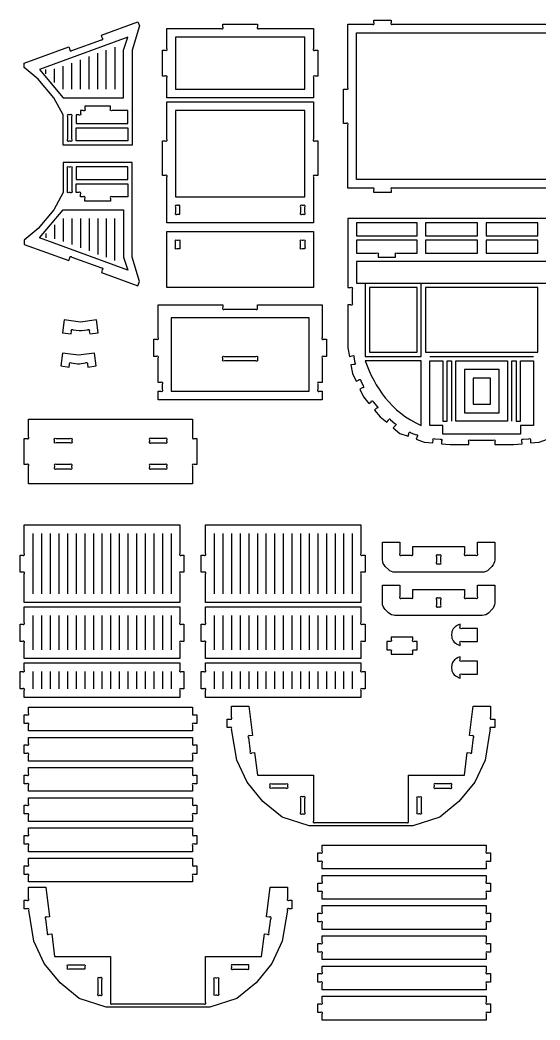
# Model space of a CAD drawing. Extents: x 73.3 to 107.7, y 35.4 to 64.4.
# Drawn here: x 73.28 to 88.34, y 35.41 to 64.38 of the extents above; entities that cross this region are included whole.
import ezdxf

# ---------------------------------------------------------------- set-up
doc = ezdxf.new("R2010")
doc.units = 0
doc.header["$MEASUREMENT"] = 0
doc.layers.get('0').update_dxf_attribs({"linetype": 'CONTINUOUS'})
doc.layers.add('ENGRAVE', color=1, linetype='CONTINUOUS')

msp = doc.modelspace()

# ---------------------------------------------------------------- linework, layer by layer
for points in [[(74.529, 60.758), (74.529, 61.633), (74.255, 62.131), (73.809, 62.672), (73.404, 63.008), (73.404, 63.133), (74.696, 63.603), (74.724, 63.527, 1), (74.78, 63.501), (75.637, 63.813, 1), (75.663, 63.869), (75.636, 63.945), (76.693, 64.33), (76.736, 64.213), (76.529, 63.508), (76.529, 60.758)], [(77.529, 62.133), (77.529, 62.714, 1), (77.485, 62.758), (77.404, 62.758), (77.404, 63.508), (77.485, 63.508, 1), (77.529, 63.552), (77.529, 64.133), (79.11, 64.133, 1), (79.154, 64.177), (79.154, 64.258), (80.154, 64.258), (80.154, 64.177, 1), (80.198, 64.133), (81.779, 64.133), (81.779, 63.552, 1), (81.823, 63.508), (81.904, 63.508), (81.904, 62.758), (81.823, 62.758, 1), (81.779, 62.714), (81.779, 62.133)], [(77.529, 58.508), (77.529, 59.839, 1), (77.485, 59.883), (77.404, 59.883), (77.404, 60.883), (77.485, 60.883, 1), (77.529, 60.927), (77.529, 62.008), (81.779, 62.008), (81.779, 60.927, 1), (81.823, 60.883), (81.904, 60.883), (81.904, 59.883), (81.823, 59.883, 1), (81.779, 59.839), (81.779, 58.508)], [(76.404, 61.383), (76.404, 61.758), (75.948, 61.758, -1), (75.904, 61.802), (75.904, 61.883), (75.154, 61.883), (75.154, 61.802, -1), (75.11, 61.758), (75.029, 61.758), (75.029, 61.677, -1), (74.985, 61.633), (74.904, 61.633), (74.904, 61.383)], [(74.654, 61.589), (74.654, 60.927, 1), (74.698, 60.883), (74.735, 60.883, 1), (74.779, 60.927), (74.779, 61.589, 1), (74.735, 61.633), (74.698, 61.633, 1)], [(74.529, 60.258), (74.529, 59.383), (74.255, 58.885), (73.809, 58.344), (73.404, 58.008), (73.404, 57.883), (74.696, 57.413), (74.724, 57.489, -1), (74.78, 57.515), (75.637, 57.203, -1), (75.663, 57.147), (75.636, 57.071), (76.693, 56.686), (76.736, 56.803), (76.529, 57.508), (76.529, 60.258)], [(74.779, 60.089), (74.779, 59.427, -1), (74.735, 59.383), (74.698, 59.383, -1), (74.654, 59.427), (74.654, 60.089, -1), (74.698, 60.133), (74.735, 60.133, -1)], [(76.404, 59.633), (76.404, 59.258), (75.948, 59.258, 1), (75.904, 59.214), (75.904, 59.133), (75.154, 59.133), (75.154, 59.214, 1), (75.11, 59.258), (75.029, 59.258), (75.029, 59.339, 1), (74.985, 59.383), (74.904, 59.383), (74.904, 59.633)], [(77.779, 58.964), (77.779, 58.802, 1), (77.823, 58.758), (77.904, 58.758), (77.904, 58.964, 1), (77.86, 59.008), (77.823, 59.008, 1)], [(81.404, 58.964), (81.404, 58.802, 1), (81.448, 58.758), (81.485, 58.758, 1), (81.529, 58.802), (81.529, 58.964, 1), (81.485, 59.008), (81.448, 59.008, 1)], [(77.904, 57.964), (77.904, 57.802, -1), (77.86, 57.758), (77.823, 57.758, -1), (77.779, 57.802), (77.779, 57.964, -1), (77.823, 58.008), (77.86, 58.008, -1)], [(81.448, 58.008), (81.485, 58.008, -1), (81.529, 57.964), (81.529, 57.802, -1), (81.485, 57.758), (81.448, 57.758, -1), (81.404, 57.802), (81.404, 57.964, -1)], [(83.029, 58.008), (83.029, 57.633), (83.61, 57.633, -1), (83.654, 57.589), (83.654, 57.508), (84.154, 57.508), (84.154, 57.589, -1), (84.198, 57.633), (84.779, 57.633), (84.779, 58.008)], [(77.279, 53.383), (77.279, 53.633), (77.36, 53.633, 1), (77.404, 53.677), (77.404, 53.839, 1), (77.36, 53.883), (77.279, 53.883), (77.279, 54.589, 1), (77.235, 54.633), (77.154, 54.633), (77.154, 55.133), (77.235, 55.133, 1), (77.279, 55.177), (77.279, 56.133), (79.154, 56.133), (79.154, 56.052, 1), (79.198, 56.008), (80.11, 56.008, 1), (80.154, 56.052), (80.154, 56.133), (82.029, 56.133), (82.029, 55.177, 1), (82.073, 55.133), (82.154, 55.133), (82.154, 54.633), (82.073, 54.633, 1), (82.029, 54.589), (82.029, 53.883), (81.948, 53.883, 1), (81.904, 53.839), (81.904, 53.677, 1), (81.948, 53.633), (82.029, 53.633), (82.029, 53.383)], [(75.062, 55.385), (75.237, 55.409, -1), (75.287, 55.37), (75.297, 55.29), (75.545, 55.323), (75.496, 55.695), (75.029, 55.633), (74.563, 55.695), (74.514, 55.323), (74.762, 55.29), (74.772, 55.37, -1), (74.822, 55.409), (74.997, 55.385)], [(75.005, 54.425), (75.18, 54.448, -1), (75.23, 54.41), (75.24, 54.33), (75.488, 54.363), (75.439, 54.735), (74.972, 54.673), (74.506, 54.735), (74.457, 54.363), (74.705, 54.33), (74.715, 54.41, -1), (74.765, 54.448), (74.94, 54.425)], [(79.198, 54.633), (80.11, 54.633, -1), (80.154, 54.589), (80.154, 54.552, -1), (80.11, 54.508), (79.198, 54.508, -1), (79.154, 54.552), (79.154, 54.589, -1)], [(73.529, 50.946), (73.529, 51.464, 1), (73.485, 51.508), (73.404, 51.508), (73.404, 52.258), (73.485, 52.258, 1), (73.529, 52.302), (73.529, 52.821), (78.279, 52.821), (78.279, 52.302, 1), (78.323, 52.258), (78.404, 52.258), (78.404, 51.508), (78.323, 51.508, 1), (78.279, 51.464), (78.279, 50.946)], [(74.323, 52.258), (74.735, 52.258, -1), (74.779, 52.214), (74.779, 52.177, -1), (74.735, 52.133), (74.323, 52.133, -1), (74.279, 52.177), (74.279, 52.214, -1)], [(77.073, 52.133), (77.485, 52.133, 1), (77.529, 52.177), (77.529, 52.214, 1), (77.485, 52.258), (77.073, 52.258, 1), (77.029, 52.214), (77.029, 52.177, 1)], [(74.323, 51.383), (74.735, 51.383, 1), (74.779, 51.427), (74.779, 51.464, 1), (74.735, 51.508), (74.323, 51.508, 1), (74.279, 51.464), (74.279, 51.427, 1)], [(77.485, 51.508), (77.073, 51.508, 1), (77.029, 51.464), (77.029, 51.427, 1), (77.073, 51.383), (77.485, 51.383, 1), (77.529, 51.427), (77.529, 51.464, 1)], [(73.404, 47.508), (73.404, 48.339, 1), (73.36, 48.383), (73.279, 48.383), (73.279, 48.883), (73.36, 48.883, 1), (73.404, 48.927), (73.404, 49.758), (77.904, 49.758), (77.904, 48.927, 1), (77.948, 48.883), (78.029, 48.883), (78.029, 48.383), (77.948, 48.383, 1), (77.904, 48.339), (77.904, 47.508)], [(78.654, 47.508), (78.654, 48.339, 1), (78.61, 48.383), (78.529, 48.383), (78.529, 48.883), (78.61, 48.883, 1), (78.654, 48.927), (78.654, 49.758), (83.154, 49.758), (83.154, 48.927, 1), (83.198, 48.883), (83.279, 48.883), (83.279, 48.383), (83.198, 48.383, 1), (83.154, 48.339), (83.154, 47.508)], [(83.779, 49.258), (84.279, 49.258), (84.279, 48.927, 1), (84.323, 48.883), (84.61, 48.883, 1), (84.654, 48.927), (84.654, 49.133), (86.154, 49.133), (86.154, 48.927, 1), (86.198, 48.883), (86.485, 48.883, 1), (86.529, 48.927), (86.529, 49.258), (87.029, 49.258), (87.029, 48.743, -0.198916), (86.951, 48.555), (86.857, 48.461, -0.198915), (86.669, 48.383), (84.139, 48.383, -0.198915), (83.951, 48.461), (83.857, 48.555, -0.198914), (83.779, 48.743)], [(85.341, 48.839), (85.341, 48.677, 1), (85.386, 48.633), (85.422, 48.633, 1), (85.466, 48.677), (85.466, 48.839, 1), (85.422, 48.883), (85.386, 48.883, 1)], [(83.779, 48.01), (84.279, 48.01), (84.279, 47.68, 1), (84.323, 47.635), (84.61, 47.635, 1), (84.654, 47.68), (84.654, 47.885), (86.154, 47.885), (86.154, 47.68, 1), (86.198, 47.635), (86.485, 47.635, 1), (86.529, 47.68), (86.529, 48.01), (87.029, 48.01), (87.029, 47.496, -0.198917), (86.951, 47.307), (86.857, 47.213, -0.198915), (86.669, 47.135), (84.139, 47.135, -0.198916), (83.951, 47.213), (83.857, 47.307, -0.198914), (83.779, 47.496)], [(85.341, 47.591), (85.341, 47.43, 1), (85.386, 47.385), (85.422, 47.385, 1), (85.466, 47.43), (85.466, 47.591, 1), (85.422, 47.635), (85.386, 47.635, 1)], [(73.404, 45.883), (73.404, 46.339, 1), (73.36, 46.383), (73.279, 46.383), (73.279, 46.883), (73.36, 46.883, 1), (73.404, 46.927), (73.404, 47.383), (77.904, 47.383), (77.904, 46.927, 1), (77.948, 46.883), (78.029, 46.883), (78.029, 46.383), (77.948, 46.383, 1), (77.904, 46.339), (77.904, 45.883)], [(78.654, 45.883), (78.654, 46.339, 1), (78.61, 46.383), (78.529, 46.383), (78.529, 46.883), (78.61, 46.883, 1), (78.654, 46.927), (78.654, 47.383), (83.154, 47.383), (83.154, 46.927, 1), (83.198, 46.883), (83.279, 46.883), (83.279, 46.383), (83.198, 46.383, 1), (83.154, 46.339), (83.154, 45.883)], [(86.529, 46.758), (86.073, 46.758, -1), (86.029, 46.802), (86.029, 46.883, 0.021616), (85.939, 46.841, 0.08231), (85.851, 46.776, 0.158207), (85.784, 46.629, 0.097463), (85.791, 46.477, 0.177471), (85.894, 46.332, 0.02745), (85.936, 46.304, 0.020909), (86.029, 46.258), (86.029, 46.339, -1), (86.073, 46.383), (86.529, 46.383)], [(84.029, 46.508), (84.029, 46.427, -1), (83.985, 46.383), (83.904, 46.383), (83.904, 46.133), (83.985, 46.133, -1), (84.029, 46.089), (84.029, 46.008), (84.654, 46.008), (84.654, 46.089, -1), (84.698, 46.133), (84.779, 46.133), (84.779, 46.383), (84.698, 46.383, -1), (84.654, 46.427), (84.654, 46.508)], [(86.529, 45.812), (86.073, 45.812, -1), (86.029, 45.856), (86.029, 45.937, 0.030229), (85.92, 45.884, 0.112837), (85.826, 45.797, 0.118473), (85.784, 45.682, 0.097463), (85.791, 45.531, 0.17747), (85.894, 45.385, 0.041119), (85.967, 45.342, 0.013939), (86.029, 45.312), (86.029, 45.393, -1), (86.073, 45.437), (86.529, 45.437)], [(73.404, 44.758), (73.404, 44.964, 1), (73.36, 45.008), (73.279, 45.008), (73.279, 45.508), (73.36, 45.508, 1), (73.404, 45.552), (73.404, 45.758), (77.904, 45.758), (77.904, 45.552, 1), (77.948, 45.508), (78.029, 45.508), (78.029, 45.008), (77.948, 45.008, 1), (77.904, 44.964), (77.904, 44.758)], [(78.654, 44.758), (78.654, 44.964, 1), (78.61, 45.008), (78.529, 45.008), (78.529, 45.508), (78.61, 45.508, 1), (78.654, 45.552), (78.654, 45.758), (83.154, 45.758), (83.154, 45.552, 1), (83.198, 45.508), (83.279, 45.508), (83.279, 45.008), (83.198, 45.008, 1), (83.154, 44.964), (83.154, 44.758)], [(73.529, 43.789), (73.529, 43.964, 1), (73.485, 44.008), (73.404, 44.008), (73.404, 44.258), (73.485, 44.258, 1), (73.529, 44.302), (73.529, 44.477), (78.279, 44.477), (78.279, 44.302, 1), (78.323, 44.258), (78.404, 44.258), (78.404, 44.008), (78.323, 44.008, 1), (78.279, 43.964), (78.279, 43.789)], [(84.654, 41.04), (81.654, 41.04), (80.871, 41.289), (80.313, 41.744), (79.857, 42.302), (79.557, 42.946), (79.41, 43.846, 1), (79.366, 43.883), (79.279, 43.883), (79.279, 44.133), (79.36, 44.133, 1), (79.404, 44.177), (79.404, 44.508), (79.904, 44.508), (80.012, 43.655), (79.931, 43.645, 1), (79.893, 43.596), (79.944, 43.188, 1), (79.993, 43.149), (80.074, 43.159), (80.154, 42.508), (81.779, 42.508), (81.779, 41.177, 1), (81.823, 41.133), (84.485, 41.133, 1), (84.529, 41.177), (84.529, 42.508), (86.154, 42.508), (86.234, 43.159), (86.315, 43.149, 1), (86.364, 43.188), (86.415, 43.596, 1), (86.377, 43.645), (86.296, 43.655), (86.404, 44.508), (86.904, 44.508), (86.904, 44.177, 1), (86.948, 44.133), (87.029, 44.133), (87.029, 43.883), (86.942, 43.883, 1), (86.898, 43.846), (86.751, 42.946), (86.451, 42.302), (85.995, 41.744), (85.437, 41.289)], [(73.529, 42.914), (73.529, 43.089, 1), (73.485, 43.133), (73.404, 43.133), (73.404, 43.383), (73.485, 43.383, 1), (73.529, 43.427), (73.529, 43.602), (78.279, 43.602), (78.279, 43.427, 1), (78.323, 43.383), (78.404, 43.383), (78.404, 43.133), (78.323, 43.133, 1), (78.279, 43.089), (78.279, 42.914)], [(73.529, 42.039), (73.529, 42.214, 1), (73.485, 42.258), (73.404, 42.258), (73.404, 42.508), (73.485, 42.508, 1), (73.529, 42.552), (73.529, 42.727), (78.279, 42.727), (78.279, 42.552, 1), (78.323, 42.508), (78.404, 42.508), (78.404, 42.258), (78.323, 42.258, 1), (78.279, 42.214), (78.279, 42.039)], [(80.573, 42.258), (80.985, 42.258, -1), (81.029, 42.214), (81.029, 42.177, -1), (80.985, 42.133), (80.573, 42.133, -1), (80.529, 42.177), (80.529, 42.214, -1)], [(85.323, 42.133), (85.735, 42.133, 1), (85.779, 42.177), (85.779, 42.214, 1), (85.735, 42.258), (85.323, 42.258, 1), (85.279, 42.214), (85.279, 42.177, 1)], [(73.529, 41.164), (73.529, 41.339, 1), (73.485, 41.383), (73.404, 41.383), (73.404, 41.633), (73.485, 41.633, 1), (73.529, 41.677), (73.529, 41.852), (78.279, 41.852), (78.279, 41.677, 1), (78.323, 41.633), (78.404, 41.633), (78.404, 41.383), (78.323, 41.383, 1), (78.279, 41.339), (78.279, 41.164)], [(81.404, 41.839), (81.404, 41.427, 1), (81.448, 41.383), (81.485, 41.383, 1), (81.529, 41.427), (81.529, 41.839, 1), (81.485, 41.883), (81.448, 41.883, 1)], [(84.904, 41.839), (84.904, 41.427, -1), (84.86, 41.383), (84.823, 41.383, -1), (84.779, 41.427), (84.779, 41.839, -1), (84.823, 41.883), (84.86, 41.883, -1)], [(73.529, 40.289), (73.529, 40.464, 1), (73.485, 40.508), (73.404, 40.508), (73.404, 40.758), (73.485, 40.758, 1), (73.529, 40.802), (73.529, 40.977), (78.279, 40.977), (78.279, 40.802, 1), (78.323, 40.758), (78.404, 40.758), (78.404, 40.508), (78.323, 40.508, 1), (78.279, 40.464), (78.279, 40.289)], [(82.029, 39.789), (82.029, 39.964, 1), (81.985, 40.008), (81.904, 40.008), (81.904, 40.258), (81.985, 40.258, 1), (82.029, 40.302), (82.029, 40.477), (86.779, 40.477), (86.779, 40.302, 1), (86.823, 40.258), (86.904, 40.258), (86.904, 40.008), (86.823, 40.008, 1), (86.779, 39.964), (86.779, 39.789)], [(73.529, 39.414), (73.529, 39.589, 1), (73.485, 39.633), (73.404, 39.633), (73.404, 39.883), (73.485, 39.883, 1), (73.529, 39.927), (73.529, 40.102), (78.279, 40.102), (78.279, 39.927, 1), (78.323, 39.883), (78.404, 39.883), (78.404, 39.633), (78.323, 39.633, 1), (78.279, 39.589), (78.279, 39.414)], [(82.029, 38.914), (82.029, 39.089, 1), (81.985, 39.133), (81.904, 39.133), (81.904, 39.383), (81.985, 39.383, 1), (82.029, 39.427), (82.029, 39.602), (86.779, 39.602), (86.779, 39.427, 1), (86.823, 39.383), (86.904, 39.383), (86.904, 39.133), (86.823, 39.133, 1), (86.779, 39.089), (86.779, 38.914)], [(78.779, 35.79), (75.779, 35.79), (74.996, 36.039), (74.438, 36.494), (73.982, 37.052), (73.682, 37.696), (73.535, 38.596, 1), (73.491, 38.633), (73.404, 38.633), (73.404, 38.883), (73.485, 38.883, 1), (73.529, 38.927), (73.529, 39.258), (74.029, 39.258), (74.137, 38.405), (74.056, 38.395, 1), (74.018, 38.346), (74.069, 37.938, 1), (74.118, 37.899), (74.199, 37.909), (74.279, 37.258), (75.904, 37.258), (75.904, 35.927, 1), (75.948, 35.883), (78.61, 35.883, 1), (78.654, 35.927), (78.654, 37.258), (80.279, 37.258), (80.359, 37.909), (80.44, 37.899, 1), (80.489, 37.938), (80.54, 38.346, 1), (80.502, 38.395), (80.421, 38.405), (80.529, 39.258), (81.029, 39.258), (81.029, 38.927, 1), (81.073, 38.883), (81.154, 38.883), (81.154, 38.633), (81.067, 38.633, 1), (81.023, 38.596), (80.876, 37.696), (80.576, 37.052), (80.12, 36.494), (79.562, 36.039)], [(82.029, 38.039), (82.029, 38.214, 1), (81.985, 38.258), (81.904, 38.258), (81.904, 38.508), (81.985, 38.508, 1), (82.029, 38.552), (82.029, 38.727), (86.779, 38.727), (86.779, 38.552, 1), (86.823, 38.508), (86.904, 38.508), (86.904, 38.258), (86.823, 38.258, 1), (86.779, 38.214), (86.779, 38.039)], [(82.029, 37.164), (82.029, 37.339, 1), (81.985, 37.383), (81.904, 37.383), (81.904, 37.633), (81.985, 37.633, 1), (82.029, 37.677), (82.029, 37.852), (86.779, 37.852), (86.779, 37.677, 1), (86.823, 37.633), (86.904, 37.633), (86.904, 37.383), (86.823, 37.383, 1), (86.779, 37.339), (86.779, 37.164)], [(74.698, 37.008), (75.11, 37.008, -1), (75.154, 36.964), (75.154, 36.883), (74.698, 36.883, -1), (74.654, 36.927), (74.654, 36.964, -1)], [(79.86, 37.008), (79.448, 37.008, 1), (79.404, 36.964), (79.404, 36.927, 1), (79.448, 36.883), (79.86, 36.883, 1), (79.904, 36.927), (79.904, 36.964, 1)], [(82.029, 36.289), (82.029, 36.464, 1), (81.985, 36.508), (81.904, 36.508), (81.904, 36.758), (81.985, 36.758, 1), (82.029, 36.802), (82.029, 36.977), (86.779, 36.977), (86.779, 36.802, 1), (86.823, 36.758), (86.904, 36.758), (86.904, 36.508), (86.823, 36.508, 1), (86.779, 36.464), (86.779, 36.289)], [(75.529, 36.589), (75.529, 36.177, 1), (75.573, 36.133), (75.61, 36.133, 1), (75.654, 36.177), (75.654, 36.589, 1), (75.61, 36.633), (75.573, 36.633, 1)], [(79.029, 36.589), (79.029, 36.177, -1), (78.985, 36.133), (78.948, 36.133, -1), (78.904, 36.177), (78.904, 36.589, -1), (78.948, 36.633), (78.985, 36.633, -1)], [(82.029, 35.414), (82.029, 35.589, 1), (81.985, 35.633), (81.904, 35.633), (81.904, 35.883), (81.985, 35.883, 1), (82.029, 35.927), (82.029, 36.102), (86.779, 36.102), (86.779, 35.927, 1), (86.823, 35.883), (86.904, 35.883), (86.904, 35.633), (86.823, 35.633, 1), (86.779, 35.589), (86.779, 35.414)]]:
    msp.add_lwpolyline(points, format="xyb", close=True)
for points in [[(88.985, 59.508), (84.073, 59.508, 1), (84.029, 59.464), (84.029, 59.383), (83.529, 59.383), (83.529, 59.464, 1), (83.485, 59.508), (82.779, 59.508), (82.779, 61.339, 1), (82.735, 61.383), (82.654, 61.383), (82.654, 62.383), (82.735, 62.383, 1), (82.779, 62.427), (82.779, 64.258), (83.485, 64.258, 1), (83.529, 64.302), (83.529, 64.383), (84.029, 64.383), (84.029, 64.302, 1), (84.073, 64.258), (88.985, 64.258, 1)], [(90.529, 58.633), (82.779, 58.633), (82.779, 56.633), (82.86, 56.633, -1), (82.904, 56.589), (82.904, 56.177, -1), (82.86, 56.133), (82.779, 56.133), (82.779, 54.883), (82.822, 54.637), (82.902, 54.651, -1), (82.953, 54.615), (82.981, 54.456, -1), (82.945, 54.405), (82.866, 54.391), (82.909, 54.144), (83.015, 53.918), (83.088, 53.952, -1), (83.147, 53.931), (83.215, 53.784, -1), (83.194, 53.725), (83.121, 53.691), (83.226, 53.465), (83.387, 53.273), (83.449, 53.325, -1), (83.511, 53.32), (83.615, 53.196, -1), (83.61, 53.134), (83.548, 53.082), (83.708, 52.89), (83.9, 52.729), (83.952, 52.791, -1), (84.014, 52.797), (84.138, 52.693, -1), (84.143, 52.631), (84.091, 52.569), (84.283, 52.408), (84.518, 52.323), (84.546, 52.398, -1), (84.602, 52.425), (84.754, 52.37, -1), (84.78, 52.313), (84.753, 52.237), (84.988, 52.152), (85.237, 52.13), (85.244, 52.21, -1), (85.292, 52.25), (85.453, 52.236, -1), (85.493, 52.188), (85.486, 52.108), (85.735, 52.086), (86.279, 52.086), (86.279, 52.167, -1), (86.323, 52.211), (86.985, 52.211, -1), (87.029, 52.167), (87.029, 52.086), (87.573, 52.086), (87.822, 52.108), (87.815, 52.188, -1), (87.855, 52.236), (88.016, 52.25, -1), (88.064, 52.21), (88.071, 52.13), (88.32, 52.152), (88.555, 52.237)]]:
    msp.add_lwpolyline(points, format="xyb")
for points in [[(74.904, 60.883), (74.904, 61.258), (76.404, 61.258), (76.404, 60.883)], [(74.904, 60.133), (74.904, 59.758), (76.404, 59.758), (76.404, 60.133)], [(77.529, 56.633), (77.529, 58.258), (81.779, 58.258), (81.779, 56.633)], [(84.779, 58.133), (84.779, 58.508), (83.029, 58.508), (83.029, 58.133)], [(86.529, 58.133), (86.529, 58.508), (85.029, 58.508), (85.029, 58.133)], [(88.279, 58.133), (88.279, 58.508), (86.779, 58.508), (86.779, 58.133)], [(85.029, 58.008), (85.029, 57.633), (86.529, 57.633), (86.529, 58.008)], [(86.779, 58.008), (86.779, 57.633), (88.279, 57.633), (88.279, 58.008)], [(83.404, 56.633), (83.404, 54.758), (84.779, 54.758), (84.779, 56.633)], [(85.029, 56.633), (85.029, 54.758), (88.279, 54.758), (88.279, 56.633)]]:
    msp.add_lwpolyline(points, close=True)
at = {"layer": 'ENGRAVE'}
for points in [[(76.279, 62.133), (76.279, 63.508), (76.404, 63.883), (73.842, 62.946), (74.529, 62.133)], [(81.529, 63.883), (77.779, 63.883), (77.779, 62.383), (81.529, 62.383)], [(83.029, 59.758), (83.029, 64.008), (90.029, 64.008), (90.029, 59.758)], [(81.529, 61.758), (77.779, 61.758), (77.779, 59.258), (81.529, 59.258)], [(76.279, 58.883), (76.279, 57.508), (76.404, 57.133), (73.842, 58.071), (74.529, 58.883)], [(90.279, 57.383), (83.029, 57.383), (83.029, 56.758), (90.279, 56.758)], [(81.654, 55.758), (77.654, 55.758), (77.654, 53.633), (81.654, 53.633)], [(83.279, 54.508), (83.392, 54.224), (83.455, 54.085), (83.524, 53.949), (83.598, 53.815), (83.678, 53.685), (83.765, 53.558), (83.859, 53.435), (83.96, 53.317), (84.068, 53.203), (84.185, 53.094), (84.31, 52.99), (84.444, 52.892), (84.588, 52.799), (84.741, 52.713), (84.904, 52.633), (84.904, 54.508)], [(85.904, 54.508), (87.404, 54.508), (87.404, 52.758), (85.904, 52.758)], [(86.154, 54.258), (86.154, 53.008), (87.154, 53.008), (87.154, 54.258)], [(86.404, 54.008), (86.404, 53.258), (86.904, 53.258), (86.904, 54.008)]]:
    msp.add_lwpolyline(points, close=True, dxfattribs=at)
for points in [[(75.779, 62.383), (75.779, 63.508)], [(76.029, 63.598), (76.029, 62.383)], [(75.029, 62.383), (75.029, 63.231)], [(75.279, 62.383), (75.279, 63.321)], [(75.529, 62.383), (75.529, 63.427)], [(74.029, 62.821), (74.029, 62.946)], [(74.279, 62.571), (74.279, 62.972)], [(74.529, 62.383), (74.529, 63.05)], [(74.779, 62.383), (74.779, 63.133)], [(74.529, 58.633), (74.529, 57.966)], [(74.779, 58.633), (74.779, 57.883)], [(75.029, 58.633), (75.029, 57.785)], [(75.279, 58.633), (75.279, 57.696)], [(75.529, 58.633), (75.529, 57.589)], [(75.779, 58.633), (75.779, 57.508)], [(76.029, 57.418), (76.029, 58.633)], [(74.279, 58.446), (74.279, 58.044)], [(74.029, 58.196), (74.029, 58.071)], [(83.279, 56.758), (83.279, 54.633), (84.904, 54.633), (84.904, 56.758)], [(85.154, 54.633), (88.154, 54.633)], [(87.529, 52.758), (87.529, 54.508), (87.654, 54.508), (87.654, 52.758), (87.779, 52.758), (87.779, 54.508), (88.154, 54.508), (88.154, 52.633), (87.779, 52.633), (87.779, 52.383), (85.529, 52.383), (85.529, 52.633), (85.154, 52.633), (85.154, 54.508), (85.529, 54.508), (85.529, 52.758), (85.654, 52.758), (85.654, 54.508), (85.779, 54.508), (85.779, 52.758)], [(73.654, 49.508), (73.654, 47.758)], [(73.904, 49.508), (73.904, 47.758)], [(74.154, 49.508), (74.154, 47.758)], [(74.404, 49.508), (74.404, 47.758)], [(74.654, 49.508), (74.654, 47.758)], [(74.904, 49.508), (74.904, 47.758)], [(75.154, 49.508), (75.154, 47.758)], [(75.404, 49.508), (75.404, 47.758)], [(75.654, 49.508), (75.654, 47.758)], [(75.904, 49.508), (75.904, 47.758)], [(76.154, 49.508), (76.154, 47.758)], [(76.404, 49.508), (76.404, 47.758)], [(76.654, 49.508), (76.654, 47.758)], [(76.904, 49.508), (76.904, 47.758)], [(77.154, 49.508), (77.154, 47.758)], [(77.404, 49.508), (77.404, 47.758)], [(77.654, 49.508), (77.654, 47.758)], [(78.904, 49.508), (78.904, 47.758)], [(79.154, 49.508), (79.154, 47.758)], [(79.404, 49.508), (79.404, 47.758)], [(79.654, 49.508), (79.654, 47.758)], [(79.904, 49.508), (79.904, 47.758)], [(80.154, 49.508), (80.154, 47.758)], [(80.404, 49.508), (80.404, 47.758)], [(80.654, 49.508), (80.654, 47.758)], [(80.904, 49.508), (80.904, 47.758)], [(81.154, 49.508), (81.154, 47.758)], [(81.404, 49.508), (81.404, 47.758)], [(81.654, 49.508), (81.654, 47.758)], [(81.904, 49.508), (81.904, 47.758)], [(82.154, 49.508), (82.154, 47.758)], [(82.404, 49.508), (82.404, 47.758)], [(82.654, 49.508), (82.654, 47.758)], [(82.904, 49.508), (82.904, 47.758)], [(73.654, 47.133), (73.654, 46.133)], [(73.904, 47.133), (73.904, 46.133)], [(74.154, 47.133), (74.154, 46.133)], [(74.404, 47.133), (74.404, 46.133)], [(74.654, 47.133), (74.654, 46.133)], [(74.904, 47.133), (74.904, 46.133)], [(75.154, 47.133), (75.154, 46.133)], [(75.404, 47.133), (75.404, 46.133)], [(75.654, 47.133), (75.654, 46.133)], [(75.904, 47.133), (75.904, 46.133)], [(76.154, 47.133), (76.154, 46.133)], [(76.404, 47.133), (76.404, 46.133)], [(76.654, 47.133), (76.654, 46.133)], [(76.904, 47.133), (76.904, 46.133)], [(77.154, 47.133), (77.154, 46.133)], [(77.404, 47.133), (77.404, 46.133)], [(77.654, 47.133), (77.654, 46.133)], [(78.904, 47.133), (78.904, 46.133)], [(79.154, 47.133), (79.154, 46.133)], [(79.404, 47.133), (79.404, 46.133)], [(79.654, 47.133), (79.654, 46.133)], [(79.904, 47.133), (79.904, 46.133)], [(80.154, 47.133), (80.154, 46.133)], [(80.404, 47.133), (80.404, 46.133)], [(80.654, 47.133), (80.654, 46.133)], [(80.904, 47.133), (80.904, 46.133)], [(81.154, 47.133), (81.154, 46.133)], [(81.404, 47.133), (81.404, 46.133)], [(81.654, 47.133), (81.654, 46.133)], [(81.904, 47.133), (81.904, 46.133)], [(82.154, 47.133), (82.154, 46.133)], [(82.404, 47.133), (82.404, 46.133)], [(82.654, 47.133), (82.654, 46.133)], [(82.904, 47.133), (82.904, 46.133)], [(73.654, 45.508), (73.654, 45.008)], [(73.904, 45.508), (73.904, 45.008)], [(74.154, 45.508), (74.154, 45.008)], [(74.404, 45.508), (74.404, 45.008)], [(74.654, 45.508), (74.654, 45.008)], [(74.904, 45.508), (74.904, 45.008)], [(75.154, 45.508), (75.154, 45.008)], [(75.404, 45.508), (75.404, 45.008)], [(75.654, 45.508), (75.654, 45.008)], [(75.904, 45.508), (75.904, 45.008)], [(76.154, 45.508), (76.154, 45.008)], [(76.404, 45.508), (76.404, 45.008)], [(76.654, 45.508), (76.654, 45.008)], [(76.904, 45.508), (76.904, 45.008)], [(77.154, 45.508), (77.154, 45.008)], [(77.404, 45.508), (77.404, 45.008)], [(77.654, 45.508), (77.654, 45.008)], [(78.904, 45.508), (78.904, 45.008)], [(79.154, 45.508), (79.154, 45.008)], [(79.404, 45.508), (79.404, 45.008)], [(79.654, 45.508), (79.654, 45.008)], [(79.904, 45.508), (79.904, 45.008)], [(80.154, 45.508), (80.154, 45.008)], [(80.404, 45.508), (80.404, 45.008)], [(80.654, 45.508), (80.654, 45.008)], [(80.904, 45.508), (80.904, 45.008)], [(81.154, 45.508), (81.154, 45.008)], [(81.404, 45.508), (81.404, 45.008)], [(81.654, 45.508), (81.654, 45.008)], [(81.904, 45.508), (81.904, 45.008)], [(82.154, 45.508), (82.154, 45.008)], [(82.404, 45.508), (82.404, 45.008)], [(82.654, 45.508), (82.654, 45.008)], [(82.904, 45.508), (82.904, 45.008)]]:
    msp.add_lwpolyline(points, dxfattribs=at)

doc.saveas('drawing.dxf')
